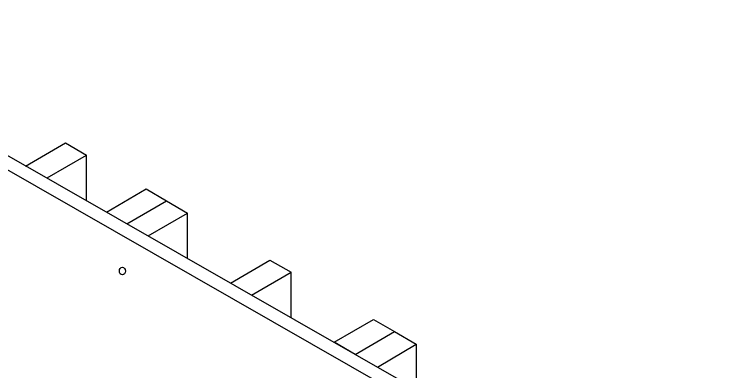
# Model space of a CAD drawing. Extents: x -1140 to 5605, y -816 to 2382.
# Drawn here: x 4287.1 to 4585.6, y 349 to 501.3 of the extents above; entities that cross this region are included whole.
import ezdxf

# ---------------------------------------------------------------- set-up
doc = ezdxf.new("R2010")
doc.units = 0
doc.header["$MEASUREMENT"] = 0
doc.layers.add('G-ANNO-TTLB', color=7, linetype='Continuous', lineweight=0)
doc.layers.add('wall scratch', color=7, linetype='Continuous', lineweight=0)

# ---------------------------------------------------------------- blocks, each defined once
blk = doc.blocks.new('Block_58')
at = {"layer": 'wall scratch', "color": 18, "lineweight": 25, "true_color": 0x000000}
blk.add_ellipse((4333.25, 391.96), major_axis=(0, 1.59), ratio=0.812499, dxfattribs=at)

msp = doc.modelspace()

# ---------------------------------------------------------------- hatches: boundary and pattern name
at = {"layer": 'G-ANNO-TTLB', "true_color": 0xff00ff, "transparency": 33554687}
h = msp.add_hatch(color=6, dxfattribs=at)
edge = h.paths.add_edge_path()
edge.add_spline(control_points=[(5285.56, -733.23), (5285.56, -733.23), (2356.04, -733.23), (2356.04, -733.23), (2356.04, -733.23), (2356.04, 1723.77), (2356.04, 1723.77), (2356.04, 1723.77), (5285.56, 1723.77), (5285.56, 1723.77), (5285.56, 1723.77), (5285.56, -733.23), (5285.56, -733.23)], knot_values=[0, 0, 0, 0, 1, 1, 1, 2, 2, 2, 3, 3, 3, 4, 4, 4, 4], degree=3, periodic=0)
edge = h.paths.add_edge_path()
edge.add_spline(control_points=[(2365.04, 1714.77), (2365.04, 1714.77), (2365.04, -724.23), (2365.04, -724.23), (2365.04, -724.23), (5276.56, -724.23), (5276.56, -724.23), (5276.56, -724.23), (5276.56, 1714.77), (5276.56, 1714.77), (5276.56, 1714.77), (2365.04, 1714.77), (2365.04, 1714.77)], knot_values=[0, 0, 0, 0, 1, 1, 1, 2, 2, 2, 3, 3, 3, 4, 4, 4, 4], degree=3, periodic=0)
edge.add_line((2365.04, 1714.77), (2365.04, 1714.77))

# ---------------------------------------------------------------- linework, layer by layer
at = {"layer": 'G-ANNO-TTLB'}
for points in [[(5285.56, -733.23), (5285.56, -733.23), (2356.04, -733.23), (2356.04, -733.23), (2356.04, -733.23), (2356.04, 1723.77), (2356.04, 1723.77), (2356.04, 1723.77), (5285.56, 1723.77), (5285.56, 1723.77), (5285.56, 1723.77), (5285.56, -733.23), (5285.56, -733.23)], [(2365.04, 1714.77), (2365.04, 1714.77), (2365.04, -724.23), (2365.04, -724.23), (2365.04, -724.23), (5276.56, -724.23), (5276.56, -724.23), (5276.56, -724.23), (5276.56, 1714.77), (5276.56, 1714.77), (5276.56, 1714.77), (2365.04, 1714.77), (2365.04, 1714.77)]]:
    msp.add_open_spline(points, degree=3, knots=[0, 0, 0, 0, 1, 1, 1, 2, 2, 2, 3, 3, 3, 4, 4, 4, 4], dxfattribs=at)
at = {"layer": 'wall scratch', "color": 2, "lineweight": 25, "true_color": 0xffff00}
for p, q in [((4518.1, 307.53), (4249.23, 461.06)), ((4512.89, 304.39), (4244.02, 457.92))]:
    msp.add_line(p, q, dxfattribs=at)
at = {"layer": 'wall scratch', "color": 33, "lineweight": 25, "true_color": 0xcc9966}
for p, q in [((4291.93, 436.56), (4308.99, 446.43)), ((4308.99, 446.43), (4317.99, 441.26)), ((4301.19, 431.54), (4317.99, 441.26)), ((4317.99, 421.91), (4317.99, 441.26)), ((4326.47, 416.96), (4343.3, 426.91)), ((4343.3, 426.91), (4351.95, 421.79)), ((4335.09, 412.03), (4351.95, 421.79)), ((4351.95, 421.79), (4360.95, 416.63)), ((4344.15, 406.9), (4360.95, 416.63)), ((4360.95, 397.27), (4360.95, 416.63)), ((4388.25, 381.69), (4405.05, 391.41)), ((4405.05, 372.09), (4405.05, 391.41)), ((4432.37, 356.49), (4449.15, 366.2)), ((4449.15, 366.2), (4458.36, 360.91)), ((4441.81, 351.09), (4458.36, 360.91)), ((4458.36, 360.91), (4458.36, 341.64))]:
    msp.add_line(p, q, dxfattribs=at)
for points in [[(4388.25, 381.69), (4379.25, 386.85), (4396.05, 396.58), (4405.05, 391.41)], [(4432.37, 356.49), (4423.35, 361.64), (4440.15, 371.36), (4449.15, 366.2)]]:
    msp.add_lwpolyline(points, dxfattribs=at)

# ---------------------------------------------------------------- block references
at = {"layer": 'wall scratch'}
msp.add_blockref('Block_58', (0, 0), dxfattribs=at)

doc.saveas('drawing.dxf')
